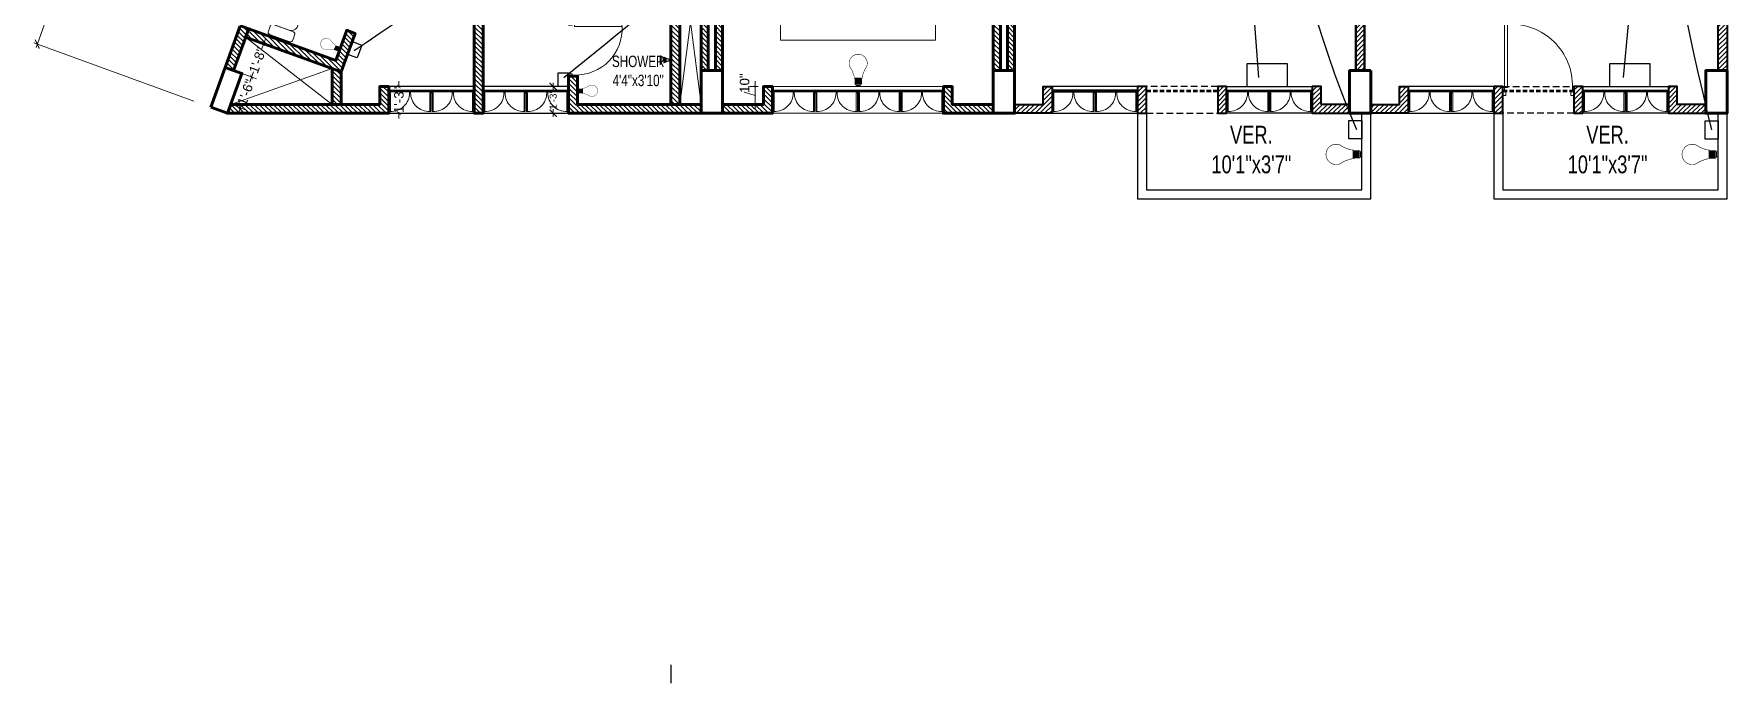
# Model space of a CAD drawing. Header units: inches. Extents: x -20263 to 10253, y -4567 to 3195.
# Drawn here: x -3617 to -2666, y -292 to 72 of the extents above; entities that cross this region are included whole.
import ezdxf

# ---------------------------------------------------------------- set-up
doc = ezdxf.new("R2010")
doc.units = ezdxf.units.IN
doc.header["$MEASUREMENT"] = 0
doc.linetypes.add('DASHED2', pattern=[0.375, 0.25, -0.125])
for name, color, linetype, lineweight in [('A-TEXT', 7, 'Continuous', 5), ('ar-DOOR-WOOD', 44, 'Continuous', 0), ('Dimension', 18, 'Continuous', 9), ('Main Wall', 250, 'Continuous', 13)]:
    doc.layers.add(name, color=color, linetype=linetype, lineweight=lineweight)
for name, color, linetype in [('BOX', 7, 'Continuous'), ('e conduit sdb to swicth', 160, 'Continuous'), ('liveline', 1, 'Continuous'), ('plug ins', 7, 'Continuous')]:
    doc.layers.add(name, color=color, linetype=linetype)
doc.layers.add('hatch brick', color=32, linetype='Continuous', lineweight=0, transparency=0.4)
doc.styles.add('SIMPLE', font='romantic.ttf')
doc.styles.get("Standard").update_dxf_attribs({"font": 'arial.ttf'})
doc.dimstyles.new('Architectural', dxfattribs={"dimtxt": 14, "dimasz": 4, "dimexe": 2, "dimexo": 10, "dimgap": 0.09, "dimtad": 0, "dimdec": 0, "dimzin": 0, "dimdsep": 46, "dimlunit": 4, "dimtxsty": 'Standard', "dimblk": 'ARCHTICK', "dimcen": 0.09, "dimdle": 2, "dimclrd": 256, "dimclre": 256, "dimclrt": 256, "dimadec": 0, "dimazin": 0, "dimtfac": 1, "dimtdec": 0, "dimtofl": 0, "dimtmove": 1, "dimatfit": 2, "dimfxl": 12, "dimtolj": 1, "dimtzin": 0, "dimlwd": -1, "dimlwe": -1, "dimarcsym": 0})
doc.dimstyles.new('Architectural small', dxfattribs={"dimtxt": 8, "dimasz": 2, "dimexe": 3, "dimexo": 3, "dimgap": 0.09, "dimtad": 0, "dimdec": 0, "dimzin": 0, "dimdsep": 46, "dimlunit": 4, "dimtxsty": 'Standard', "dimblk": 'ARCHTICK', "dimcen": 0.09, "dimdle": 3, "dimclrd": 6, "dimclre": 6, "dimclrt": 5, "dimadec": 0, "dimazin": 0, "dimtfac": 1, "dimtdec": 0, "dimtofl": 0, "dimtmove": 1, "dimatfit": 2, "dimfxl": 12, "dimtolj": 1, "dimtzin": 0, "dimlwd": 18, "dimlwe": 18, "dimarcsym": 0})
pattern_1 = [(45, (-57401.1738, -18660.442), (-1.325825215, 1.325825215), [])]
pattern_2 = [(45, (-57470.1738, -18662.442), (-1.325825215, 1.325825215), [])]
pattern_3 = [(45, (-57356.1738, -18660.442), (-1.325825215, 1.325825215), [])]

# ---------------------------------------------------------------- blocks, each defined once
blk = doc.blocks.new('_ArchTick')
at = {"color": 0, "linetype": 'ByBlock', "const_width": 0.15}
blk.add_lwpolyline([(-0.5, -0.5), (0.5, 0.5)], dxfattribs=at)
blk = doc.blocks.new('*D94')
at = {"layer": 'Defpoints', "color": 0, "transparency": 16777216}
for p in [(-3359.92, 464.29), (-3614.76, 66.28), (-3517.35, 30.89)]:
    blk.add_point(p, dxfattribs=at)
at = {"layer": 'Dimension', "transparency": 16777216}
for p, q in [((-3456.65, 501.55), (-3527.81, 305.66)), ((-3369.32, 467.7), (-3459.21, 500.36)), ((-3615.44, 64.4), (-3544.29, 260.29)), ((-3526.75, 34.31), (-3616.64, 66.96))]:
    blk.add_line(p, q, dxfattribs=at)
at = {"layer": 'Dimension', "transparency": 16777216, "xscale": 4, "yscale": 4, "zscale": 4}
for p, rotation in [((-3457.34, 499.67), 70.0371155130217), ((-3614.76, 66.28), 250.0371155130217)]:
    blk.add_blockref('_ArchTick', p, dxfattribs=dict(at, rotation=rotation))
at = {"layer": 'Dimension', "transparency": 16777216, "insert": (-3536.05, 282.97), "char_height": 14, "attachment_point": 5, "rotation": 70.03712}
blk.add_mtext('\\A1;38\'-5"', dxfattribs=at)
blk = doc.blocks.new('*D99')
at = {"layer": 'Defpoints', "color": 0, "transparency": 16777216}
for p in [(-3207.02, 42.48), (-3211.78, 32.48), (-3207.02, 32.48)]:
    blk.add_point(p, dxfattribs=at)
at = {"layer": 'Dimension', "color": 6, "lineweight": 18, "transparency": 16777216}
for p, q in [((-3217.63, 39.23), (-3217.63, 39.41)), ((-3211.78, 37.48), (-3217.63, 39.23)), ((-3210.02, 42.48), (-3214.78, 42.48)), ((-3211.78, 45.48), (-3211.78, 29.48)), ((-3210.02, 32.48), (-3214.78, 32.48))]:
    blk.add_line(p, q, dxfattribs=at)
for p, rotation in [((-3211.78, 42.48), 90), ((-3211.78, 32.48), 270)]:
    blk.add_blockref('_ArchTick', p, dxfattribs=dict(at, rotation=rotation))
at = {"layer": 'Dimension', "color": 5, "transparency": 16777216, "insert": (-3217.63, 44.39), "char_height": 8, "attachment_point": 5, "rotation": 90}
blk.add_mtext('\\A1;{\\H0.66667x;10"}', dxfattribs=at)
blk = doc.blocks.new('*D100')
at = {"layer": 'Defpoints', "color": 0, "transparency": 16777216}
for p in [(-3499.83, 49.81), (-3494.41, 47.84), (-3506.13, 32.48)]:
    blk.add_point(p, dxfattribs=at)
at = {"layer": 'Dimension', "color": 6, "lineweight": 18, "transparency": 16777216}
for p, q in [((-3497.01, 48.78), (-3491.59, 46.81)), ((-3493.39, 50.66), (-3495.19, 45.68)), ((-3503.31, 31.45), (-3497.88, 29.48)), ((-3501.73, 27.69), (-3499.92, 32.66))]:
    blk.add_line(p, q, dxfattribs=at)
at = {"layer": 'Dimension', "color": 6, "lineweight": 18, "transparency": 16777216, "xscale": 2, "yscale": 2, "zscale": 2}
for p, rotation in [((-3494.41, 47.84), 70.03895655909592), ((-3500.7, 30.51), 250.0389565590959)]:
    blk.add_blockref('_ArchTick', p, dxfattribs=dict(at, rotation=rotation))
at = {"layer": 'Dimension', "color": 5, "transparency": 16777216, "insert": (-3497.56, 39.17), "char_height": 8, "attachment_point": 5, "rotation": 70.03896}
blk.add_mtext('\\A1;{\\H0.66667x;1\'-6"}', dxfattribs=at)
blk = doc.blocks.new('*D101')
at = {"layer": 'Defpoints', "color": 0, "transparency": 16777216}
for p in [(-3497.74, 70.19), (-3487.62, 66.5), (-3504.53, 51.51)]:
    blk.add_point(p, dxfattribs=at)
at = {"layer": 'Dimension', "color": 6, "lineweight": 18, "transparency": 16777216}
for p, q in [((-3494.92, 69.16), (-3484.8, 65.48)), ((-3486.59, 69.32), (-3488.65, 63.68)), ((-3501.71, 50.49), (-3491.59, 46.8)), ((-3495.44, 45.01), (-3493.38, 50.66))]:
    blk.add_line(p, q, dxfattribs=at)
at = {"layer": 'Dimension', "color": 6, "lineweight": 18, "transparency": 16777216, "xscale": 2, "yscale": 2, "zscale": 2}
for p, rotation in [((-3487.62, 66.5), 70.00234317512712), ((-3494.41, 47.83), 250.0023431751271)]:
    blk.add_blockref('_ArchTick', p, dxfattribs=dict(at, rotation=rotation))
at = {"layer": 'Dimension', "color": 5, "transparency": 16777216, "insert": (-3491.01, 57.17), "char_height": 8, "attachment_point": 5, "rotation": 70.00234}
blk.add_mtext('\\A1;{\\H0.66667x;1\'-8"}', dxfattribs=at)
blk = doc.blocks.new('stair final')
for points in [[(82, 124), (82, -90), (-70, -90), (-70, 124)], [(-37.5, 124), (-37.5, -49), (49.5, -49), (49.5, 122.75)], [(17, 100), (49.5, 124), (82, 100)], [(24.2, 100), (49.5, 124)], [(49.5, 124), (75, 100)], [(82, -8), (82, -90)]]:
    blk.add_lwpolyline(points)
blk.add_lwpolyline([(-5, 126), (17, 126), (17, -10), (-5, -10)], close=True)
blk.add_circle((-37.5, 124), 2.49)
at = {"layer": 'BOX', "ltscale": 2000}
for p, q in [((-5, 124), (-70, 124)), ((-5, 112), (-70, 112)), ((-5, 100), (-70, 100)), ((-5, 88), (-70, 88)), ((-5, 76), (-70, 76)), ((-5, 64), (-70, 64)), ((-5, 52), (-70, 52)), ((-5, 40), (-70, 40)), ((-5, 28), (-70, 28)), ((-5, 16), (-70, 16)), ((-5, 4), (-70, 4)), ((-5, -8), (-70, -8)), ((0, -8), (-3, -8)), ((15, -8), (12, -8))]:
    blk.add_line(p, q, dxfattribs=at)
at = {"layer": 'BOX', "linetype": 'DASHED2', "ltscale": 20}
for p, q in [((82, 124), (17, 124)), ((82, 112), (17, 112)), ((82, 100), (17, 100)), ((82, 88), (17, 88)), ((82, 76), (17, 76)), ((82, 64), (17, 64)), ((82, 52), (17, 52)), ((82, 40), (17, 40)), ((82, 28), (17, 28)), ((82, 16), (17, 16)), ((82, 4), (17, 4)), ((82, -8), (17, -8))]:
    blk.add_line(p, q, dxfattribs=at)
at = {"layer": 'BOX', "ltscale": 2000}
for points in [[(17, 124), (17, -10), (-5, -10), (-5, 124)], [(-3, 124), (15, 124)]]:
    blk.add_lwpolyline(points, dxfattribs=at)
blk.add_lwpolyline([(15, 124), (15, -8), (-3, -8), (-3, 124)], close=True, dxfattribs=at)
blk = doc.blocks.new('wc')
at = {"linetype": 'Continuous'}
for p, q in [((17795.02, 10409.39), (17795.02, 10412.39)), ((17796.16, 10413.89), (17808.33, 10413.89)), ((17809.55, 10412.39), (17809.55, 10409.39)), ((17795.14, 10404.89), (17795.14, 10395.33)), ((17808.24, 10407.89), (17796.16, 10407.89)), ((17806.43, 10407.89), (17798.79, 10407.89)), ((17809.43, 10395.33), (17809.43, 10404.89)), ((17802.29, 10388.83), (17802.29, 10388.83))]:
    blk.add_line(p, q, dxfattribs=at)
for centre, radius, start, end in [((17796.22, 10412.67), 1.22, 92.83897, 193.07634), ((17796.22, 10409.11), 1.22, 166.9235, 267.16099), ((17808.21, 10409.24), 1.35, 271.20657, 6.26872), ((17808.28, 10412.6), 1.29, 350.39369, 88.03756), ((17798.7, 10404.28), 3.61, 88.6213, 170.30773), ((17806.43, 10404.89), 3, 0, 90), ((17802.2, 10395.91), 7.08, 184.67051, 270.73332), ((17802.38, 10395.91), 7.08, 269.26668, 355.32952)]:
    blk.add_arc(centre, radius, start, end, dxfattribs=at)
blk = doc.blocks.new('DOOR_45')
at = {"layer": 'ar-DOOR-WOOD'}
for p, q in [((-11008.7, 15426.4), (-11008.7, 15424.4)), ((-10968.7, 15426.4), (-11008.7, 15426.4)), ((-11008.7, 15424.4), (-10968.7, 15424.4)), ((-10968.7, 15427.4), (-10963.7, 15427.4)), ((-10968.7, 15427.4), (-10968.7, 15426.4)), ((-10968.7, 15424.4), (-10968.7, 15426.4)), ((-10968.7, 15426.4), (-10966.7, 15426.4)), ((-10966.7, 15426.4), (-10966.7, 15425.4)), ((-10966.7, 15425.4), (-10963.7, 15425.4)), ((-10963.7, 15427.4), (-10963.7, 15425.4)), ((-10968.7, 15382.4), (-10968.7, 15383.4)), ((-10968.7, 15383.4), (-10966.7, 15383.4)), ((-10968.7, 15382.4), (-10963.7, 15382.4)), ((-10966.7, 15384.4), (-10963.7, 15384.4)), ((-10966.7, 15383.4), (-10966.7, 15384.4)), ((-10963.7, 15382.4), (-10963.7, 15384.4))]:
    blk.add_line(p, q, dxfattribs=at)
for points in [[(-10968.7, 15426.4), (-11008.7, 15426.4), (-11008.7, 15424.4), (-10968.7, 15424.4)], [(-10963.7, 15427.4), (-10968.7, 15427.4), (-10968.7, 15426.4), (-10966.7, 15426.4), (-10966.7, 15425.4), (-10963.7, 15425.4)], [(-10968.7, 15383.4), (-10968.7, 15382.4), (-10963.7, 15382.4), (-10963.7, 15384.4), (-10966.7, 15384.4), (-10966.7, 15383.4)]]:
    blk.add_lwpolyline(points, close=True, dxfattribs=at)
blk.add_arc((-10969.9, 15422.3), 38.9, 176.9083, 271.677, dxfattribs=at)
blk = doc.blocks.new('toilet stair block final')
h = blk.add_hatch()
h.set_pattern_fill('ANSI31', color=256, scale=15)
h.set_pattern_definition([(45, (1.7069, -4.6996), (-1.325825, 1.325825), [])])
h.paths.add_polyline_path([(145.14, -46.57), (150.14, -44.75), (150.14, -64.82), (145.14, -64.82)])
at = {"layer": 'hatch brick'}
h = blk.add_hatch(dxfattribs=at)
h.set_pattern_fill('ANSI31', color=256, scale=15)
h.paths.add_polyline_path([(-233, 175.18), (-233, -45.82), (-229, -45.82), (-229, 175.18)])
h = blk.add_hatch(dxfattribs=at)
h.set_pattern_fill('ANSI31', color=256, scale=15)
h.set_pattern_definition([(45, (7, 0), (-1.325825, 1.325825), [])])
h.paths.add_polyline_path([(-225, 175.18), (-225, -45.82), (-221, -45.82), (-221, 175.18)])
h = blk.add_hatch(dxfattribs=at)
h.set_pattern_fill('ANSI31', color=256, scale=15)
h.set_pattern_definition([(45, (164, 0), (-1.325825, 1.325825), [])])
h.paths.add_polyline_path([(-69, 175.18), (-69, -45.82), (-65, -45.82), (-65, 175.18)])
h = blk.add_hatch(dxfattribs=at)
h.set_pattern_fill('ANSI31', color=256, scale=15)
h.paths.add_polyline_path([(-61, 175.18), (-61, -45.82), (-57, -45.82), (-57, 175.18)])
h = blk.add_hatch(dxfattribs=at)
h.set_pattern_fill('ANSI31', color=256, scale=15)
edge = h.paths.add_edge_path()
edge.add_line((28.72, 126.06), (33.42, 127.77))
edge.add_line((33.42, 127.77), (70.4, 25.94))
edge.add_line((70.4, 25.94), (70.4, -69.82))
edge.add_line((70.4, -69.82), (65.4, -69.82))
edge.add_line((65.4, -69.82), (65.4, 25.06))
edge.add_line((65.4, 25.06), (28.72, 126.06))
h = blk.add_hatch(dxfattribs=at)
h.set_pattern_fill('ANSI31', color=256, scale=15)
h.paths.add_polyline_path([(-45, -64.82), (-40, -64.82), (-40, 28), (-45, 28)])
h = blk.add_hatch(dxfattribs=at)
h.set_pattern_fill('ANSI31', color=256, scale=15)
h.set_pattern_definition([(45, (33.4168, -18.7522), (-1.325825, 1.325825), [])])
h.paths.add_polyline_path([(143.44, -41.87), (137.29, -24.95), (141.99, -23.24), (148.14, -40.16), (197.01, -22.41), (198.72, -27.11), (145.14, -46.57)])
h = blk.add_hatch(dxfattribs=at)
h.set_pattern_fill('ANSI31', color=256, scale=15)
h.paths.add_polyline_path([(201.71, -20.7), (197.01, -22.41), (205.51, -45.81), (210.21, -44.1)])
h = blk.add_hatch(dxfattribs=at)
h.set_pattern_fill('ANSI31', color=256, scale=15)
h.paths.add_polyline_path([(-193, -64.82), (-193, -54.82), (-198, -54.82), (-198, -64.82), (-221, -64.82), (-221, -69.82), (-193, -69.82)])
h = blk.add_hatch(dxfattribs=at)
h.set_pattern_fill('ANSI31', color=256, scale=15)
h.paths.add_polyline_path([(-97, -64.82), (-97, -69.82), (-69, -69.82), (-69, -64.82), (-92, -64.82), (-92, -54.82), (-97, -54.82)])
h = blk.add_hatch(dxfattribs=at)
h.set_pattern_fill('ANSI31', color=256, scale=15)
h.paths.add_polyline_path([(12.4, -64.82), (0, -64.82), (-57, -64.82), (-57, -69.82), (17.4, -69.82), (17.4, -49), (12.4, -49)])
h = blk.add_hatch(dxfattribs=at)
h.set_pattern_fill('ANSI31', color=256, scale=15)
h.paths.add_polyline_path([(118.4, -54.82), (123.4, -54.82), (123.4, -64.82), (207.11, -64.82), (208.92, -69.82), (118.4, -69.82)])
for points in [[(-229, 175.18), (-225, -45.82)], [(-229, -45.82), (-225, 175.18)], [(-65, -45.82), (-61, 175.18)], [(-65, 175.18), (-61, -45.82)], [(-57, 28), (-45, -64.82)], [(-57, -64.82), (-45, 28)], [(150.14, -64.82), (198.72, -27.11)], [(150.14, -44.75), (207.11, -64.82)]]:
    blk.add_lwpolyline(points)
at = {"color": 0, "lineweight": 50}
for points in [[(-61, 175.18), (-61, -45.82), (-57, -45.82), (-57, 175.18)], [(-45, -64.82), (-40, -64.82), (-40, 28), (-45, 28)], [(201.71, -20.7), (197.01, -22.41), (205.51, -45.81), (210.21, -44.1)], [(145.14, -46.57), (150.14, -44.75), (150.14, -64.82), (145.14, -64.82)], [(-193, -64.82), (-193, -54.82), (-198, -54.82), (-198, -64.82), (-221, -64.82), (-221, -69.82), (-193, -69.82)], [(-97, -64.82), (-97, -69.82), (-69, -69.82), (-69, -64.82), (-92, -64.82), (-92, -54.82), (-97, -54.82)], [(118.4, -54.82), (118.4, -54.82), (123.4, -54.82), (123.4, -64.82), (207.11, -64.82), (208.92, -69.82), (118.4, -69.82)]]:
    blk.add_lwpolyline(points, close=True, dxfattribs=at)
for points in [[(28.72, 126.06), (33.42, 127.77), (70.4, 25.94), (70.4, -69.82), (65.4, -69.82), (65.4, 25.06), (28.72, 126.06)], [(143.44, -41.87), (137.29, -24.95), (141.99, -23.24), (148.14, -40.16), (197.01, -22.41), (198.72, -27.11), (145.14, -46.57), (143.44, -41.87)], [(12.4, -64.82), (0, -64.82), (0, -64.82), (-57, -64.82), (-57, -69.82), (17.4, -69.82), (17.4, -69.82), (17.4, -49), (12.4, -49), (12.4, -64.82)]]:
    blk.add_lwpolyline(points, dxfattribs=at)
at = {"color": 1, "lineweight": 50}
blk.add_lwpolyline([(218.32, -66.4), (210.21, -44.07), (200.81, -47.49), (208.92, -69.82)], close=True, dxfattribs=at)
blk.add_lwpolyline([(-193, -69.82), (-97, -69.82), (-97, -54.82), (-193, -54.82)], close=True)
at = {"layer": 'BOX', "ltscale": 2000}
for points in [[(65.4, -69.82), (17.4, -69.82), (17.4, -54.82), (65.4, -54.82)], [(118.4, -69.82), (70.4, -69.82), (70.4, -54.82), (118.4, -54.82)]]:
    blk.add_lwpolyline(points, close=True, dxfattribs=at)
at = {"layer": 'Main Wall', "color": 0, "lineweight": 50}
for points in [[(-233, 175.18), (-233, -45.82), (-229, -45.82), (-229, 175.18)], [(-225, 175.18), (-225, -45.82), (-221, -45.82), (-221, 175.18)], [(-69, 175.18), (-69, -45.82), (-65, -45.82), (-65, 175.18)]]:
    blk.add_lwpolyline(points, close=True, dxfattribs=at)
at = {"layer": 'Main Wall', "color": 1, "lineweight": 50}
for points in [[(-233, -69.82), (-221, -69.82), (-221, -45.82), (-233, -45.82), (-233, -69.82)], [(-69, -69.82), (-57, -69.82), (-57, -45.82), (-69, -45.82), (-69, -69.82)]]:
    blk.add_lwpolyline(points, dxfattribs=at)
blk.add_blockref('stair final', (-151, 20.18))
at = {"extrusion": (0, 0, -1), "zscale": -1, "rotation": 160.0389565718658}
blk.add_blockref('wc', (20108.27, 3683.26), dxfattribs=at)
at = {"xscale": 0.666666606798147, "yscale": 0.666666606798147, "zscale": 0.666666606798147}
blk.add_blockref('DOOR_45', (7326.57, -10303.96), dxfattribs=at)
blk = doc.blocks.new('DOOR_40')
at = {"layer": 'ar-DOOR-WOOD'}
for p, q in [((-11029.1, 15421.4), (-11064.1, 15421.4)), ((-11064.1, 15421.4), (-11064.1, 15419.4)), ((-11064.1, 15419.4), (-11029.1, 15419.4)), ((-11029.1, 15422.4), (-11024.1, 15422.4)), ((-11029.1, 15422.4), (-11029.1, 15421.4)), ((-11029.1, 15419.4), (-11029.1, 15421.4)), ((-11029.1, 15421.4), (-11027.1, 15421.4)), ((-11027.1, 15421.4), (-11027.1, 15420.4)), ((-11027.1, 15420.4), (-11024.1, 15420.4)), ((-11024.1, 15422.4), (-11024.1, 15420.4)), ((-11029.1, 15383.4), (-11027.1, 15383.4)), ((-11029.1, 15382.4), (-11029.1, 15383.4)), ((-11029.1, 15382.4), (-11024.1, 15382.4)), ((-11027.1, 15383.4), (-11027.1, 15384.4)), ((-11027.1, 15384.4), (-11024.1, 15384.4)), ((-11024.1, 15382.4), (-11024.1, 15384.4))]:
    blk.add_line(p, q, dxfattribs=at)
blk.add_arc((-11029.4, 15418.2), 34.8, 178.03, 270.3561, dxfattribs=at)
blk = doc.blocks.new('ftt')
at = {"layer": 'plug ins', "linetype": 'Continuous'}
for p, q in [((76688.16, 107266.81), (76688.07, 107267.06)), ((76688.16, 107266.81), (76688.07, 107267.06)), ((76688.3, 107266.45), (76688.2, 107266.7)), ((76688.3, 107266.45), (76688.2, 107266.7)), ((76688.44, 107266.09), (76688.34, 107266.34)), ((76688.44, 107266.09), (76688.34, 107266.34)), ((76688.77, 107266.81), (76688.7, 107267.06)), ((76688.87, 107266.45), (76688.8, 107266.7)), ((76688.98, 107264.67), (76688.89, 107264.92)), ((76688.98, 107264.67), (76688.89, 107264.92)), ((76688.97, 107266.09), (76688.9, 107266.34)), ((76689.12, 107264.31), (76689.02, 107264.56)), ((76689.12, 107264.31), (76689.02, 107264.56)), ((76689.26, 107263.95), (76689.16, 107264.2)), ((76689.26, 107263.95), (76689.16, 107264.2)), ((76689.34, 107266.81), (76689.3, 107267.06)), ((76689.37, 107264.67), (76689.3, 107264.92)), ((76689.39, 107263.6), (76689.3, 107263.85)), ((76689.39, 107263.6), (76689.3, 107263.85)), ((76689.41, 107266.45), (76689.36, 107266.7)), ((76689.47, 107264.31), (76689.4, 107264.56)), ((76689.47, 107266.09), (76689.43, 107266.34)), ((76689.44, 107263.47), (76691.44, 107263.47)), ((76690.06, 107261.85), (76689.44, 107263.47)), ((76690.06, 107261.85), (76689.44, 107263.47)), ((76690.06, 107261.85), (76689.44, 107263.47)), ((76689.57, 107263.95), (76689.5, 107264.2)), ((76689.67, 107263.6), (76689.6, 107263.85)), ((76689.74, 107264.67), (76689.69, 107264.92)), ((76689.8, 107264.31), (76689.76, 107264.56)), ((76689.87, 107263.95), (76689.82, 107264.2)), ((76689.9, 107266.81), (76689.87, 107267.06)), ((76689.93, 107263.6), (76689.89, 107263.85)), ((76689.93, 107266.45), (76689.91, 107266.7)), ((76689.96, 107266.09), (76689.94, 107266.34)), ((76690.06, 107261.85), (76690.06, 107260.87)), ((76690.09, 107264.67), (76690.07, 107264.92)), ((76690.12, 107264.31), (76690.1, 107264.56)), ((76690.16, 107263.95), (76690.13, 107264.2)), ((76690.19, 107263.6), (76690.17, 107263.85)), ((76690.44, 107266.81), (76690.44, 107267.06)), ((76690.44, 107266.45), (76690.44, 107266.7)), ((76690.44, 107266.09), (76690.44, 107266.34)), ((76690.44, 107264.67), (76690.44, 107264.92)), ((76690.44, 107264.31), (76690.44, 107264.56)), ((76690.44, 107263.95), (76690.44, 107264.2)), ((76690.44, 107263.6), (76690.44, 107263.85)), ((76690.69, 107263.6), (76690.71, 107263.85)), ((76690.72, 107263.95), (76690.74, 107264.2)), ((76690.75, 107264.31), (76690.78, 107264.56)), ((76690.79, 107264.67), (76690.81, 107264.92)), ((76690.81, 107261.85), (76691.44, 107263.47)), ((76690.81, 107261.85), (76690.81, 107260.87)), ((76690.92, 107266.09), (76690.94, 107266.34)), ((76690.94, 107263.6), (76690.99, 107263.85)), ((76690.95, 107266.45), (76690.98, 107266.7)), ((76690.99, 107266.81), (76691.01, 107267.06)), ((76691.01, 107263.95), (76691.06, 107264.2)), ((76691.08, 107264.31), (76691.12, 107264.56)), ((76691.14, 107264.67), (76691.19, 107264.92)), ((76691.21, 107263.6), (76691.28, 107263.85)), ((76691.31, 107263.95), (76691.38, 107264.2)), ((76691.41, 107266.09), (76691.46, 107266.34)), ((76691.41, 107264.31), (76691.48, 107264.56)), ((76691.48, 107266.45), (76691.52, 107266.7)), ((76691.48, 107263.6), (76691.58, 107263.85)), ((76691.51, 107264.67), (76691.58, 107264.92)), ((76691.54, 107266.81), (76691.59, 107267.06)), ((76691.62, 107263.95), (76691.72, 107264.2)), ((76691.76, 107264.31), (76691.85, 107264.56)), ((76691.9, 107264.67), (76691.99, 107264.92)), ((76691.91, 107266.09), (76691.98, 107266.34)), ((76692.01, 107266.45), (76692.09, 107266.7)), ((76692.12, 107266.81), (76692.19, 107267.06)), ((76692.45, 107266.09), (76692.54, 107266.34)), ((76692.58, 107266.45), (76692.68, 107266.7)), ((76692.72, 107266.81), (76692.82, 107267.06))]:
    blk.add_line(p, q, dxfattribs=at)
blk = doc.blocks.new('drter')
at = {"layer": 'plug ins', "rotation": 90}
blk.add_blockref('ftt', (183966.31, 30586.27), dxfattribs=at)
blk = doc.blocks.new('*D102')
at = {"layer": 'Defpoints', "color": 0, "transparency": 16777216}
for p in [(-3417.42, 42.48), (-3417.42, 27.48), (-3411.69, 27.48)]:
    blk.add_point(p, dxfattribs=at)
at = {"layer": 'Dimension', "color": 6, "lineweight": 18, "transparency": 16777216}
for p, q in [((-3414.42, 42.48), (-3408.69, 42.48)), ((-3411.69, 45.48), (-3411.69, 41.9)), ((-3414.42, 27.48), (-3408.69, 27.48)), ((-3411.69, 24.48), (-3411.69, 28.05))]:
    blk.add_line(p, q, dxfattribs=at)
at = {"layer": 'Dimension', "color": 6, "lineweight": 18, "transparency": 16777216, "xscale": 2, "yscale": 2, "zscale": 2}
for p, rotation in [((-3411.69, 42.48), 90), ((-3411.69, 27.48), 270)]:
    blk.add_blockref('_ArchTick', p, dxfattribs=dict(at, rotation=rotation))
at = {"layer": 'Dimension', "color": 5, "transparency": 16777216, "insert": (-3411.69, 34.98), "char_height": 8, "attachment_point": 5, "rotation": 90}
blk.add_mtext('\\A1;{\\H0.66667x;1\'-3"}', dxfattribs=at)
blk = doc.blocks.new('*D103')
at = {"layer": 'Defpoints', "color": 0, "transparency": 16777216}
for p in [(-3316.42, 42.48), (-3325.08, 27.48), (-3316.42, 27.48)]:
    blk.add_point(p, dxfattribs=at)
at = {"layer": 'Dimension', "transparency": 16777216}
for p, q in [((-3326.42, 42.48), (-3327.08, 42.48)), ((-3325.08, 44.48), (-3325.08, 40.19)), ((-3325.08, 25.48), (-3325.08, 29.76)), ((-3326.42, 27.48), (-3327.08, 27.48))]:
    blk.add_line(p, q, dxfattribs=at)
at = {"layer": 'Dimension', "transparency": 16777216, "xscale": 4, "yscale": 4, "zscale": 4}
for p, rotation in [((-3325.08, 42.48), 90), ((-3325.08, 27.48), 270)]:
    blk.add_blockref('_ArchTick', p, dxfattribs=dict(at, rotation=rotation))
at = {"layer": 'Dimension', "transparency": 16777216, "insert": (-3325.08, 34.98), "char_height": 14, "attachment_point": 5, "rotation": 90}
blk.add_mtext('\\A1;{\\H0.28571x;1\'-3"}', dxfattribs=at)
blk = doc.blocks.new('LED')
for p, q in [((-12.1, -25.6), (11.9, -25.6)), ((-11.6, -7.7), (11.7, -7.7)), ((-11.6, -11), (11.7, -9.6)), ((-11.6, -13.3), (11.7, -11.8)), ((-11.5, -15.5), (11.8, -14.1)), ((-11.3, -17.8), (11.9, -16.3)), ((-11.2, -20), (12.1, -18.6)), ((-11.2, -22.2), (12.1, -20.8)), ((-11.2, -24.5), (12.1, -23.1))]:
    blk.add_line(p, q)
at = {"lineweight": 9}
blk.add_line((7.8, -3.1), (-7.8, -3.1), dxfattribs=at)
for points, const_width in [([(5.3, 0), (5.4, 0), (5.7, 0), (6.1, -0.1), (6.6, -0.3), (7, -0.6), (7.2, -0.9), (7.4, -1.2), (7.5, -1.5), (7.7, -2), (7.7, -2.5), (7.8, -3.1), (7.7, -2.5), (7.7, -2), (7.5, -1.5), (7.4, -1.2), (7.2, -0.9), (7, -0.6), (6.6, -0.3), (6.1, -0.1), (5.7, 0), (5.4, 0), (5.3, 0), (-5.3, 0), (-5.4, 0), (-5.5, 0), (-5.8, 0), (-6.1, -0.1), (-6.4, -0.2), (-6.7, -0.5), (-7, -0.7), (-7.3, -1.1), (-7.6, -1.7), (-7.7, -2.3), (-7.8, -3.1), (-7.8, -3.1), (-7.9, -3.2), (-8.1, -3.2), (-8.3, -3.3), (-8.9, -3.6), (-9.6, -4.1), (-10.3, -4.7), (-11, -5.4), (-11.2, -5.9), (-11.4, -6.4), (-11.6, -7), (-11.6, -7.7), (-12.2, -7.7), (-12.1, -26)], 2), ([(-5.3, 0), (-5.4, 0), (-5.5, 0), (-5.8, 0), (-6.1, -0.1), (-6.4, -0.2), (-6.7, -0.5), (-7, -0.7), (-7.3, -1.1), (-7.6, -1.7), (-7.7, -2.3), (-7.8, -3.1)], 1), ([(-0.1, -111.1), (-0.2, -111.1), (-1, -111.1), (-1.8, -111.1), (-2.6, -111.1), (-3.4, -111), (-4.2, -110.9), (-5, -110.8), (-5.8, -110.6), (-6.6, -110.5), (-7.4, -110.3), (-8.1, -110.1), (-8.9, -109.9), (-9.6, -109.7), (-10.4, -109.5), (-11.1, -109.2), (-11.8, -108.9), (-12.5, -108.7), (-13.2, -108.3), (-13.9, -108), (-14.6, -107.7), (-15.3, -107.3), (-16, -106.9), (-16.6, -106.6), (-17.3, -106.2), (-17.9, -105.7), (-18.5, -105.3), (-19.2, -104.8), (-19.8, -104.4), (-20.4, -103.9), (-20.9, -103.4), (-21.5, -102.9), (-22.1, -102.4), (-22.6, -101.9), (-23.1, -101.3), (-23.7, -100.8), (-24.2, -100.2), (-24.6, -99.6), (-25.1, -99), (-25.6, -98.4), (-26, -97.8), (-26.5, -97.2), (-26.9, -96.5), (-27.3, -95.9), (-27.7, -95.2), (-28.1, -94.6), (-28.4, -93.9), (-28.8, -93.2), (-29.1, -92.5), (-29.4, -91.8), (-29.7, -91.1), (-30, -90.4), (-30.2, -89.6), (-30.5, -88.9), (-30.7, -88.1), (-30.9, -87.4), (-31.1, -86.6), (-31.2, -85.9), (-31.4, -85.1), (-31.5, -84.3), (-31.6, -83.5), (-31.7, -82.7), (-31.8, -81.9), (-31.8, -81.1), (-31.9, -80.3), (-31.9, -79.5), (-31.9, -78.2), (-31.8, -77), (-31.7, -75.8), (-31.5, -74.6), (-31.3, -73.4), (-31.1, -72.2), (-30.8, -71.1), (-30.4, -69.9), (-30, -68.8), (-29.6, -67.7), (-29.2, -66.6), (-22.1, -55), (-14.6, -35.3), (-14.1, -29.7), (-14.1, -27.1), (-12.1, -25.6)], 1.8), ([(-0.1, -111.1), (0, -111.1), (0.8, -111.1), (1.6, -111.1), (2.5, -111.1), (3.3, -111), (4, -110.9), (4.8, -110.8), (5.6, -110.6), (6.4, -110.5), (7.2, -110.3), (7.9, -110.1), (8.7, -109.9), (9.4, -109.7), (10.2, -109.5), (10.9, -109.2), (11.6, -108.9), (12.3, -108.7), (13, -108.3), (13.7, -108), (14.4, -107.7), (15.1, -107.3), (15.8, -106.9), (16.4, -106.6), (17.1, -106.2), (17.7, -105.7), (18.3, -105.3), (19, -104.8), (19.6, -104.4), (20.2, -103.9), (20.7, -103.4), (21.3, -102.9), (21.9, -102.4), (22.4, -101.9), (22.9, -101.3), (23.5, -100.8), (24, -100.2), (24.5, -99.6), (24.9, -99), (25.4, -98.4), (25.8, -97.8), (26.3, -97.2), (26.7, -96.5), (27.1, -95.9), (27.5, -95.2), (27.9, -94.6), (28.2, -93.9), (28.6, -93.2), (28.9, -92.5), (29.2, -91.8), (29.5, -91.1), (29.8, -90.4), (30, -89.6), (30.3, -88.9), (30.5, -88.1), (30.7, -87.4), (30.9, -86.6), (31, -85.9), (31.2, -85.1), (31.3, -84.3), (31.4, -83.5), (31.5, -82.7), (31.6, -81.9), (31.6, -81.1), (31.7, -80.3), (31.7, -79.5), (31.7, -78.2), (31.6, -77), (31.5, -75.8), (31.3, -74.6), (31.1, -73.4), (30.9, -72.2), (30.6, -71.1), (30.2, -69.9), (29.9, -68.8), (29.4, -67.7), (29, -66.6), (21.9, -55), (14.4, -35.3), (13.9, -29.7), (13.9, -27.1), (11.9, -25.6)], 1.8), ([(11.9, -26.1), (11.9, -7.7), (11.7, -7.7), (11.6, -7), (11.4, -6.4), (11.2, -5.9), (11, -5.4), (10.3, -4.7), (9.6, -4.1), (8.9, -3.6), (8.3, -3.3), (7.9, -3.2), (7.8, -3.1), (7.8, -3.1)], 2)]:
    blk.add_lwpolyline(points, dxfattribs=dict(const_width=const_width))
at = {"color": 7, "lineweight": 20}
blk.add_open_spline([(-9.8, -25.6), (-9.8, -25.6), (9.4, -25.6), (9.4, -25.6)], degree=3, dxfattribs=at)

msp = doc.modelspace()

# ---------------------------------------------------------------- hatches: boundary and pattern name
h = msp.add_hatch()
h.set_pattern_fill('ANSI31', color=256, scale=15)
h.set_pattern_definition(pattern_2)
h.paths.add_polyline_path([(-3050.022, 32.476), (-3050.022, 42.476), (-3045.022, 42.476), (-3045.022, 27.476), (-3066.022, 27.476), (-3066.022, 32.476), (-3066.022, 32.476)])
h = msp.add_hatch()
h.set_pattern_fill('ANSI31', color=256, scale=15)
h.set_pattern_definition(pattern_2)
h.paths.add_polyline_path([(-2894.022, 32.476), (-2894.022, 42.476), (-2899.022, 42.476), (-2899.022, 27.476), (-2878.022, 27.476), (-2878.022, 32.476), (-2878.022, 32.476)])
h = msp.add_hatch()
h.set_pattern_fill('ANSI31', color=256, scale=15)
h.set_pattern_definition(pattern_2)
h.paths.add_polyline_path([(-2850.022, 32.476), (-2850.022, 42.476), (-2845.022, 42.476), (-2845.022, 27.476), (-2866.022, 27.476), (-2866.022, 32.476), (-2866.022, 32.476)])
h = msp.add_hatch()
h.set_pattern_fill('ANSI31', color=256, scale=15)
h.set_pattern_definition(pattern_2)
h.paths.add_polyline_path([(-2694.022, 32.476), (-2694.022, 42.476), (-2699.022, 42.476), (-2699.022, 27.476), (-2678.022, 27.476), (-2678.022, 32.476), (-2678.022, 32.476)])
at = {"layer": 'hatch brick'}
h = msp.add_hatch(dxfattribs=at)
h.set_pattern_fill('ANSI31', color=256, scale=15)
h.set_pattern_definition(pattern_2)
h.paths.add_polyline_path([(-2874.522, 272.476), (-2869.522, 272.476), (-2869.522, 51.476), (-2874.522, 51.476)])
h = msp.add_hatch(dxfattribs=at)
h.set_pattern_fill('ANSI31', color=256, scale=15)
h.set_pattern_definition(pattern_2)
h.paths.add_polyline_path([(-2869.522, 272.476), (-2874.522, 272.476), (-2874.522, 51.476), (-2869.522, 51.476)])
h = msp.add_hatch(dxfattribs=at)
h.set_pattern_fill('ANSI31', color=256, scale=15)
h.set_pattern_definition([(45, (-57466.6738, -18662.442), (-1.325825215, 1.325825215), [])])
h.paths.add_polyline_path([(-2671.022, 272.476), (-2666.022, 272.476), (-2666.022, 51.476), (-2671.022, 51.476)])
h = msp.add_hatch(dxfattribs=at)
h.set_pattern_fill('ANSI31', color=256, scale=15)
h.set_pattern_definition(pattern_1)
h.paths.add_polyline_path([(-2992.022, 27.476), (-2992.022, 42.476), (-2992.022, 42.476), (-2997.022, 42.476), (-2997.022, 27.476)])
h = msp.add_hatch(dxfattribs=at)
h.set_pattern_fill('ANSI31', color=256, scale=15)
h.set_pattern_definition(pattern_3)
h.paths.add_polyline_path([(-2947.022, 27.476), (-2947.022, 42.476), (-2947.022, 42.476), (-2952.022, 42.476), (-2952.022, 27.476)])
h = msp.add_hatch(dxfattribs=at)
h.set_pattern_fill('ANSI31', color=256, scale=15)
h.set_pattern_definition(pattern_1)
h.paths.add_polyline_path([(-2792.022, 27.476), (-2792.022, 42.476), (-2792.022, 42.476), (-2797.022, 42.476), (-2797.022, 27.476)])
h = msp.add_hatch(dxfattribs=at)
h.set_pattern_fill('ANSI31', color=256, scale=15)
h.set_pattern_definition(pattern_3)
h.paths.add_polyline_path([(-2747.022, 27.476), (-2747.022, 42.476), (-2747.022, 42.476), (-2752.022, 42.476), (-2752.022, 27.476)])

# ---------------------------------------------------------------- linework, layer by layer
at = {"color": 116, "true_color": 0x136734}
for points in [[(-3437.977, 67.732), (-3432.522, 65.751), (-3435.138, 58.548), (-3440.593, 60.53)], [(-3322.228, 50.139), (-3316.424, 50.139), (-3316.424, 42.476), (-3322.228, 42.476)], [(-2935.526, 55.426), (-2913.019, 55.426), (-2913.019, 42.343), (-2935.526, 42.343)], [(-2731.956, 55.478), (-2709.449, 55.478), (-2709.449, 42.394), (-2731.956, 42.394)], [(-2878.327, 23.4), (-2871.095, 23.4), (-2871.095, 13.199), (-2878.327, 13.199)], [(-2678.334, 23.182), (-2671.102, 23.182), (-2671.102, 12.982), (-2678.334, 12.982)]]:
    msp.add_lwpolyline(points, close=True, dxfattribs=at)
at = {"color": 1, "lineweight": 50}
for points in [[(-3066.022, 51.476), (-3078.022, 51.476), (-3078.022, 27.476), (-3066.022, 27.476), (-3066.022, 51.476)], [(-2866.022, 51.476), (-2878.022, 51.476), (-2878.022, 27.476), (-2866.022, 27.476), (-2866.022, 51.476)]]:
    msp.add_lwpolyline(points, dxfattribs=at)
at = {"color": 150}
for points in [[(-3417.424, 40.476), (-3369.424, 40.476), (-3369.424, 39.476), (-3417.424, 39.476)], [(-3417.424, 40.476), (-3370.024, 40.476), (-3370.024, 39.976), (-3417.424, 39.976)], [(-3364.424, 40.476), (-3316.424, 40.476), (-3316.424, 39.476), (-3364.424, 39.476)], [(-3364.424, 40.476), (-3317.024, 40.476), (-3317.024, 39.976), (-3364.424, 39.976)], [(-3202.022, 40.476), (-3106.622, 40.476), (-3106.622, 39.476), (-3202.022, 39.476)], [(-3202.022, 40.476), (-3106.622, 40.476), (-3106.622, 39.976), (-3202.022, 39.976)], [(-2997.022, 40.476), (-3044.422, 40.476), (-3044.422, 39.476), (-2997.022, 39.476)], [(-2997.022, 40.476), (-3044.422, 40.476), (-3044.422, 39.976), (-2997.022, 39.976)], [(-2947.022, 40.476), (-2899.622, 40.476), (-2899.622, 39.476), (-2947.022, 39.476)], [(-2947.022, 40.476), (-2899.622, 40.476), (-2899.622, 39.976), (-2947.022, 39.976)]]:
    msp.add_lwpolyline(points, close=True, dxfattribs=at)
at = {"lineweight": 35}
for points in [[(-3050.022, 32.476), (-3050.022, 42.476), (-3045.022, 42.476), (-3045.022, 27.476), (-3066.022, 27.476), (-3066.022, 32.476), (-3066.022, 32.476), (-3066.022, 32.476), (-3050.022, 32.476)], [(-2894.022, 32.476), (-2894.022, 42.476), (-2899.022, 42.476), (-2899.022, 27.476), (-2878.022, 27.476), (-2878.022, 32.476), (-2878.022, 32.476), (-2878.022, 32.476), (-2894.022, 32.476)]]:
    msp.add_lwpolyline(points, dxfattribs=at)
for points in [[(-3045.022, 27.476), (-2997.022, 27.476), (-2997.022, 42.476), (-3045.022, 42.476)], [(-2899.022, 27.476), (-2947.022, 27.476), (-2947.022, 42.476), (-2899.022, 42.476)], [(-2845.022, 27.476), (-2797.022, 27.476), (-2797.022, 42.476), (-2845.022, 42.476)], [(-2699.022, 27.476), (-2747.022, 27.476), (-2747.022, 42.476), (-2699.022, 42.476)]]:
    msp.add_lwpolyline(points, close=True)
for points in [[(-2992.022, 27.476), (-2992.022, 42.476), (-2992.022, 42.476), (-2992.022, 42.476), (-2997.022, 42.476), (-2997.022, 27.476)], [(-2947.022, 27.476), (-2947.022, 42.476), (-2947.022, 42.476), (-2947.022, 42.476), (-2952.022, 42.476), (-2952.022, 27.476)]]:
    msp.add_lwpolyline(points, close=True, dxfattribs=at)
at = {"linetype": 'DASHED2', "ltscale": 15}
for points in [[(-2992.022, 27.476), (-2952.022, 27.476), (-2952.022, 42.476), (-2992.022, 42.476)], [(-2792.022, 42.476), (-2752.022, 42.476), (-2752.022, 27.476), (-2792.022, 27.476)]]:
    msp.add_lwpolyline(points, close=True, dxfattribs=at)
at = {"color": 150, "linetype": 'DASHED2', "ltscale": 10}
for points in [[(-2992.022, 40.476), (-2952.022, 40.476), (-2952.022, 39.476), (-2992.022, 39.476)], [(-2992.022, 40.476), (-2952.022, 40.476), (-2952.022, 39.976), (-2992.022, 39.976)]]:
    msp.add_lwpolyline(points, close=True, dxfattribs=at)
for points in [[(-2997.022, 27.476), (-2997.022, -20.524), (-2866.022, -20.524), (-2866.022, 27.476)], [(-2992.022, 27.476), (-2992.022, -15.524), (-2871.022, -15.524), (-2871.022, 27.476)], [(-2797.022, 27.476), (-2797.022, -20.524), (-2666.022, -20.524), (-2666.022, 27.476)], [(-2792.022, 27.476), (-2792.022, -15.524), (-2671.022, -15.524), (-2671.022, 27.476)]]:
    msp.add_lwpolyline(points)
at = {"layer": 'e conduit sdb to swicth'}
msp.add_line((-3258.923, -292.479), (-3258.923, -282.244), dxfattribs=at)
at = {"layer": 'liveline'}
for centre, radius, start, end in [((4336.481, -11406.006), 13854.657, 121.8113356, 124.1288994), ((-5789.963, 3123.437), 3945.405, 308.774227, 315.692197), ((625.859, 318.771), 3565.333, 179.216551, 184.36327), ((-2248.259, 281.271), 678.883, 172.701021, 202.790286), ((-52888.852, 4519.733), 50363.667, 354.905518, 355.2709056), ((-1011.6, 431.517), 1713.736, 182.140081, 193.960188)]:
    msp.add_arc(centre, radius, start, end, dxfattribs=at)
at = {"layer": 'Main Wall', "lineweight": 35}
for points in [[(-2874.522, 272.476), (-2869.522, 272.476), (-2869.522, 51.476), (-2874.522, 51.476)], [(-2869.522, 272.476), (-2874.522, 272.476), (-2874.522, 51.476), (-2869.522, 51.476)], [(-2671.022, 272.476), (-2666.022, 272.476), (-2666.022, 51.476), (-2671.022, 51.476)], [(-2792.022, 27.476), (-2792.022, 42.476), (-2792.022, 42.476), (-2792.022, 42.476), (-2797.022, 42.476), (-2797.022, 27.476)], [(-2747.022, 27.476), (-2747.022, 42.476), (-2747.022, 42.476), (-2747.022, 42.476), (-2752.022, 42.476), (-2752.022, 27.476)]]:
    msp.add_lwpolyline(points, close=True, dxfattribs=at)
at = {"layer": 'Main Wall', "color": 1, "lineweight": 50}
for points in [[(-2866.022, 51.476), (-2878.022, 51.476), (-2878.022, 27.476), (-2866.022, 27.476), (-2866.022, 51.476)], [(-2666.022, 51.476), (-2678.022, 51.476), (-2678.022, 27.476), (-2666.022, 27.476), (-2666.022, 51.476)]]:
    msp.add_lwpolyline(points, dxfattribs=at)
at = {"layer": 'Main Wall', "lineweight": 35}
for points in [[(-2850.022, 32.476), (-2850.022, 42.476), (-2845.022, 42.476), (-2845.022, 27.476), (-2866.022, 27.476), (-2866.022, 32.476), (-2866.022, 32.476), (-2866.022, 32.476), (-2850.022, 32.476)], [(-2694.022, 32.476), (-2694.022, 42.476), (-2699.022, 42.476), (-2699.022, 27.476), (-2678.022, 27.476), (-2678.022, 32.476), (-2678.022, 32.476), (-2678.022, 32.476), (-2694.022, 32.476)]]:
    msp.add_lwpolyline(points, dxfattribs=at)
at = {"layer": 'Main Wall', "color": 150}
for points in [[(-2797.022, 40.476), (-2844.422, 40.476), (-2844.422, 39.476), (-2797.022, 39.476)], [(-2797.022, 40.476), (-2844.422, 40.476), (-2844.422, 39.976), (-2797.022, 39.976)], [(-2747.022, 40.476), (-2699.622, 40.476), (-2699.622, 39.476), (-2747.022, 39.476)], [(-2747.022, 40.476), (-2699.622, 40.476), (-2699.622, 39.976), (-2747.022, 39.976)]]:
    msp.add_lwpolyline(points, close=True, dxfattribs=at)
at = {"layer": 'Main Wall', "color": 150, "linetype": 'DASHED2', "ltscale": 10}
for points in [[(-2792.022, 39.476), (-2752.022, 39.476), (-2752.022, 40.476), (-2792.022, 40.476)], [(-2792.022, 39.476), (-2752.022, 39.476), (-2752.022, 39.976), (-2792.022, 39.976)]]:
    msp.add_lwpolyline(points, close=True, dxfattribs=at)

# ---------------------------------------------------------------- block references
at = {"color": 1}
for p, xscale, yscale, zscale, rotation in [((-3445.079, 63.26), 0.1009623816748633, 0.1009623816748633, 0.1009623816748633, 247.2534811011758), ((-3153.846, 42.815), 0.1600169301085914, 0.1600169301085914, 0.1600169301085914, 180.0489376703887), ((-3311.362, 39.971), -0.1009623816748633, 0.1009623816748633, 0.1009623816748633, 90.8567684996851), ((-2871.276, 4.397), -0.1793349189005943, 0.1793349189005943, 0.1793349189005943, 269.9999999998945), ((-2671.385, 4.397), -0.1793349189005943, 0.1793349189005943, 0.1793349189005943, 269.9999999998945)]:
    msp.add_blockref('LED', p, dxfattribs=dict(at, xscale=xscale, yscale=yscale, zscale=zscale, rotation=rotation))
at = {"layer": 'Main Wall', "lineweight": 35, "xscale": -1}
msp.add_blockref('toilet stair block final', (-3299.022, 97.293), dxfattribs=at)
at = {"layer": 'Main Wall', "extrusion": (0, 0, -1)}
for name, p, xscale, yscale, zscale, rotation in [('DOOR_45', (-10921.262, -9708.079), 0.8888888888889142, 0.8888888888889142, -0.8888888888889142, 270), ('DOOR_40', (8020.158, 3347.717), 0.2999999999999545, 0.2999999999999545, -0.2999999999999545, 90), ('DOOR_40', (7996.158, 3347.717), 0.2999999999999545, 0.2999999999999545, -0.2999999999999545, 90), ('DOOR_40', (7967.158, 3347.717), 0.2999999999999545, 0.2999999999999545, -0.2999999999999545, 90), ('DOOR_40', (7943.158, 3347.717), 0.2999999999999545, 0.2999999999999545, -0.2999999999999545, 90), ('DOOR_40', (7804.755, 3347.717), 0.2999999999999545, 0.2999999999999545, -0.2999999999999545, 90), ('DOOR_40', (7780.755, 3347.717), 0.2999999999999545, 0.2999999999999545, -0.2999999999999545, 90), ('DOOR_40', (7756.755, 3347.717), 0.2999999999999545, 0.2999999999999545, -0.2999999999999545, 90), ('DOOR_40', (7732.755, 3347.717), 0.2999999999999545, 0.2999999999999545, -0.2999999999999545, 90), ('DOOR_40', (7647.755, 3347.717), 0.2999999999999545, 0.2999999999999545, -0.2999999999999545, 90), ('DOOR_40', (7623.755, 3347.717), 0.2999999999999545, 0.2999999999999545, -0.2999999999999545, 90), ('DOOR_40', (7549.755, 3347.717), 0.2999999999999545, 0.2999999999999545, -0.2999999999999545, 90), ('DOOR_40', (7525.755, 3347.717), 0.2999999999999545, 0.2999999999999545, -0.2999999999999545, 90), ('DOOR_40', (7447.755, 3347.717), 0.2999999999999545, 0.2999999999999545, -0.2999999999999545, 90), ('DOOR_40', (7423.755, 3347.717), 0.2999999999999545, 0.2999999999999545, -0.2999999999999545, 90), ('DOOR_40', (7349.755, 3347.717), 0.2999999999999545, 0.2999999999999545, -0.2999999999999545, 90), ('DOOR_40', (7325.755, 3347.717), 0.2999999999999545, 0.2999999999999545, -0.2999999999999545, 90)]:
    msp.add_blockref(name, p, dxfattribs=dict(at, xscale=xscale, yscale=yscale, zscale=zscale, rotation=rotation))
at = {"layer": 'Main Wall', "xscale": 0.2999999999999545, "yscale": 0.2999999999999545, "zscale": 0.2999999999999545, "rotation": 90}
for p in [(1209.309, 3347.717), (1233.309, 3347.717), (1262.309, 3347.717), (1286.309, 3347.717), (1424.712, 3347.717), (1448.712, 3347.717), (1472.712, 3347.717), (1496.712, 3347.717), (1581.712, 3347.717), (1605.712, 3347.717), (1679.712, 3347.717), (1703.712, 3347.717), (1781.712, 3347.717), (1805.712, 3347.717), (1879.712, 3347.717), (1903.712, 3347.717)]:
    msp.add_blockref('DOOR_40', p, dxfattribs=at)
at = {"layer": 'plug ins'}
msp.add_blockref('drter', (-79964.458, -107219.415), dxfattribs=at)

# ---------------------------------------------------------------- texts
at = {"layer": 'A-TEXT', "insert": (-3253.875, 42.568), "char_height": 6.4, "width": 47.01397, "attachment_point": 9, "rotation": 359.845439, "style": 'SIMPLE'}
msp.add_mtext('\\pxqc;{\\fSwis721 LtCn BT|b0|i0|c0|p34;SHOWER\\P4\'4"x3\'10"}', dxfattribs=at)
at = {"layer": 'A-TEXT', "char_height": 10, "width": 73.45933, "attachment_point": 9, "style": 'SIMPLE'}
for insert in [(-2896.416, -6.37), (-2696.416, -6.37)]:
    msp.add_mtext('\\pxqc;{\\fSwis721 LtCn BT|b0|i0|c0|p34;VER.\\P10\'1"x3\'7"}', dxfattribs=dict(at, insert=insert))

# ---------------------------------------------------------------- dimensions: what is measured, and where the dimension line sits
at = {"layer": 'Dimension'}
dim = msp.add_aligned_dim(p1=(-3359.922, 464.289), p2=(-3517.347, 30.892), distance=-103.641, dimstyle='Architectural', dxfattribs=at)
dim.commit()
dim.dimension.update_dxf_attribs({"geometry": '*D94', "text_midpoint": (-3536.048, 282.975)})
for p1, p2, distance, picture, middle in [((-3504.532, 51.513), (-3497.737, 70.185), -10.769, '*D101', (-3491.015, 57.166)), ((-3506.127, 32.476), (-3499.833, 49.806), -5.77, '*D100', (-3497.557, 39.171))]:
    dim = msp.add_aligned_dim(p1=p1, p2=p2, distance=distance, text='{\\H0.66667x;<>}', dimstyle='Architectural small', dxfattribs=at)
    dim.commit()
    dim.dimension.update_dxf_attribs({"geometry": picture, "text_midpoint": middle})
for base, p1, p2, text, dimstyle, picture, middle in [((-3325.08, 27.476), (-3316.424, 42.476), (-3316.424, 27.476), '{\\H0.28571x;<>}', 'Architectural', '*D103', (-3325.08, 34.976)), ((-3411.687, 27.476), (-3417.424, 42.476), (-3417.424, 27.476), '{\\H0.66667x;<>}', 'Architectural small', '*D102', (-3411.687, 34.976))]:
    dim = msp.add_linear_dim(base=base, p1=p1, p2=p2, angle=90, text=text, dimstyle=dimstyle, dxfattribs=at)
    dim.commit()
    dim.dimension.update_dxf_attribs({"geometry": picture, "text_midpoint": middle})
dim = msp.add_aligned_dim(p1=(-3207.022, 42.476), p2=(-3207.022, 32.476), distance=-4.753, text='{\\H0.66667x;<>}', dimstyle='Architectural small', override={"dimasz": 1}, dxfattribs=at)
dim.commit()
dim.dimension.update_dxf_attribs({"geometry": '*D99', "text_midpoint": (-3217.633, 39.504)})

doc.saveas('drawing.dxf')
